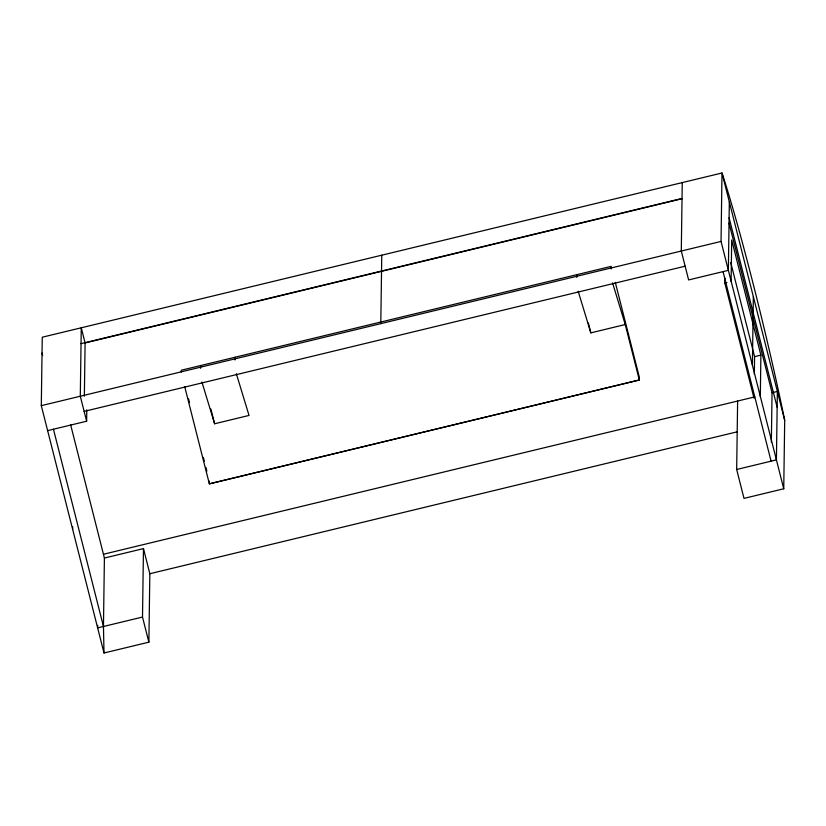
<?xml version="1.0" encoding="UTF-8"?>
<svg xmlns="http://www.w3.org/2000/svg" width="826" height="826" viewBox="0 0 826 826"><rect width="100%" height="100%" fill="white"/><g stroke="black" fill="none" stroke-linecap="round" stroke-linejoin="round"><path stroke-width="1.24" d="M104.004 653.005L103.457 626.49L104.406 558.046L143.466 548.609L149.836 573.729L148.876 642.163L104.004 653.005L41.3 405.659L42.26 337.214L721.996 172.995A183.269 9.829 76.4 0 1 784.7 420.341L783.74 488.785L743.999 498.388L736.668 469.488L737.628 401.044M72.647 529.332L72.688 526.761M84.355 396.191L85.099 342.955L81.258 327.788L80.298 396.232L86.637 421.219L47.629 430.635M86.637 421.219L86.792 409.81M97.674 625.323L97.633 627.894L142.506 617.053L143.466 548.609M181.255 372.051L181.286 370.234L611.23 266.364L611.199 268.946M200.563 368.293L200.594 365.567M209.391 481.124L209.35 483.85L639.303 379.991L639.345 377.245L615.287 282.378M234.976 359.981L235.018 357.255M380.796 323.637L381.757 255.193M576.775 277.402L576.816 274.676M625.282 321.81L625.251 324.535L639.303 379.991L209.35 483.85L184.714 386.671M682.255 182.598L681.295 251.032L688.626 279.942L728.367 270.339L729.327 201.895M783.74 488.785L721.046 241.429L721.996 172.995L784.7 420.341M754.004 398.132L724.815 282.988L724.887 277.959M731.113 281.47L731.702 239.974L760.891 355.128L760.312 396.614M752.393 365.113L753.353 296.668M754.345 374.25L754.582 356.646L730.731 262.544M771.35 442.158L772.042 392.732L729.048 223.134M81.031 343.637L682.028 198.446M85.099 342.955L682.338 198.663M41.3 405.659L721.046 241.429M84.138 411.4L685.136 266.199M724.815 282.988L726.921 282.482M201.926 382.066L214.615 423.759L249.029 415.437L236.35 373.755M578.148 291.186L590.838 332.868L625.251 324.535L612.562 282.874M754.582 356.646L760.891 355.128M103.446 554.256L754.83 396.883M772.042 392.732L777.369 391.441L776.419 459.886L736.668 469.488M149.836 573.729L737.432 431.761M729.1 217.744L777.152 407.29M723.039 271.63L771.081 461.166M588.339 322.987L590.838 332.868M210.867 408.973L214.615 423.759M188.545 398.896L189.495 402.634M203.392 457.449L204.332 461.187M205.911 467.413L206.861 471.15M142.506 617.053L148.876 642.163M70.571 424.564L104.406 558.046M42.033 353.063L42.663 355.562M53.453 429.231L103.457 626.49"/></g></svg>
